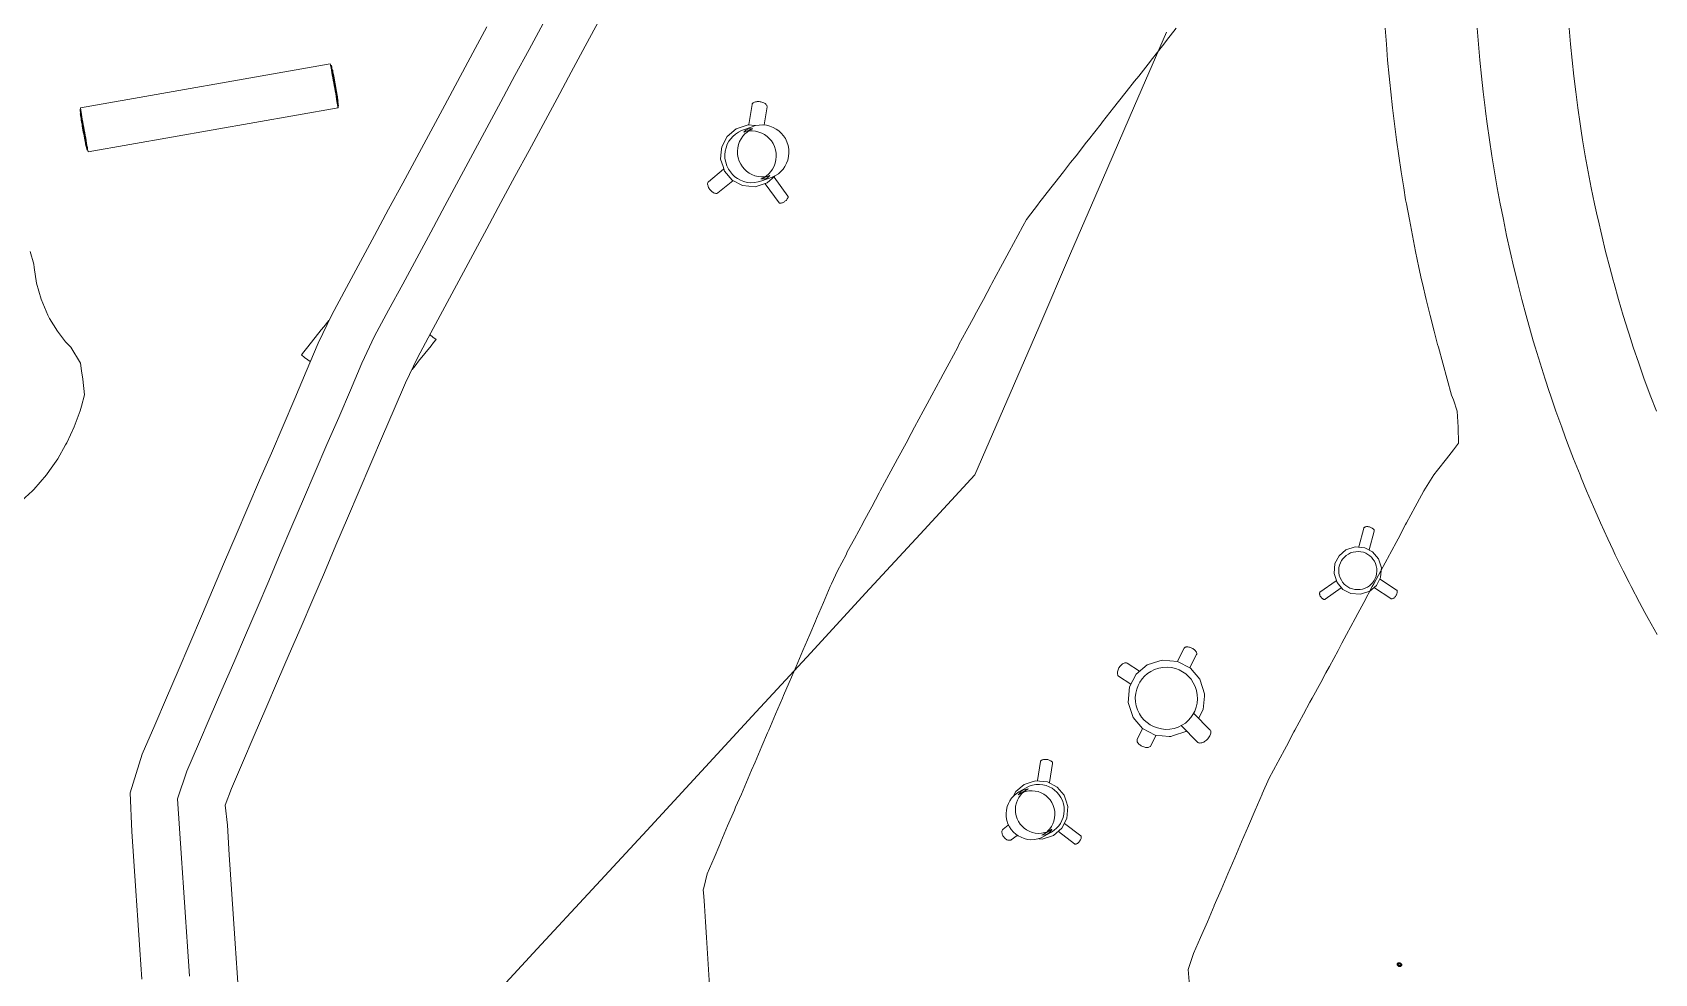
# Model space of a CAD drawing. Header units: millimetres. Extents: x -31757 to 121236, y -27283 to 63658.
# Drawn here: x 55729 to 65897, y 12778 to 18676 of the extents above; entities that cross this region are included whole.
import ezdxf

# ---------------------------------------------------------------- set-up
doc = ezdxf.new("R2010")
doc.units = ezdxf.units.MM
for name, color, linetype, lineweight in [('04_切断（機械室などの塊）', 7, 'Continuous', 35), ('10_見えがかり', 7, 'Continuous', 13), ('30_敷地・外構', 8, 'Continuous', 9)]:
    doc.layers.add(name, color=color, linetype=linetype, lineweight=lineweight)

msp = doc.modelspace()

# ---------------------------------------------------------------- linework, layer by layer
at = {"layer": '04_切断（機械室などの塊）'}
msp.add_lwpolyline([(64295, 12825), (64294, 12826), (64293, 12826), (64293, 12826), (64292, 12827), (64292, 12827), (64291, 12828), (64291, 12828), (64290, 12829), (64289, 12829), (64289, 12830), (64289, 12830), (64288, 12831), (64288, 12832), (64288, 12832), (64287, 12833), (64287, 12834), (64287, 12834), (64287, 12835), (64287, 12836), (64287, 12836), (64287, 12837), (64287, 12838), (64287, 12838), (64287, 12839), (64287, 12839), (64288, 12840), (64288, 12840), (64288, 12840), (64289, 12841), (64289, 12841), (64290, 12842), (64290, 12842), (64291, 12842), (64291, 12843), (64292, 12843), (64292, 12843), (64293, 12843), (64294, 12843), (64295, 12843), (64295, 12844), (64296, 12843), (64297, 12843), (64297, 12843), (64298, 12843), (64299, 12843), (64300, 12843), (64300, 12843), (64301, 12842), (64302, 12842), (64302, 12842), (64303, 12841), (64303, 12841), (64304, 12840), (64305, 12840), (64305, 12839), (64306, 12839), (64306, 12838), (64307, 12838), (64307, 12837), (64307, 12837), (64308, 12836), (64308, 12835), (64308, 12835), (64309, 12834), (64309, 12833), (64309, 12833), (64309, 12832), (64309, 12831), (64309, 12831), (64309, 12830), (64309, 12830), (64308, 12829), (64308, 12829), (64308, 12828), (64308, 12828), (64307, 12827), (64307, 12827), (64307, 12826), (64306, 12826), (64306, 12826), (64305, 12825), (64304, 12825), (64304, 12825), (64303, 12824), (64303, 12824), (64302, 12824), (64301, 12824), (64300, 12824), (64300, 12824), (64299, 12824), (64298, 12824), (64297, 12824), (64297, 12825), (64296, 12825), (64295, 12825), (64295, 12825)], dxfattribs=at)
at = {"layer": '10_見えがかり'}
for points in [[(59370, 18917), (59194, 18590), (59106, 18427), (59018, 18263), (58930, 18100), (58842, 17937), (58754, 17773), (58666, 17610), (58578, 17446), (58490, 17283), (58402, 17120), (58314, 16956), (58226, 16793), (58142, 16636), (58068, 16481), (57997, 16315), (57924, 16145), (57851, 15974), (57778, 15804), (57705, 15633), (57632, 15463), (57559, 15292), (57486, 15122), (57413, 14951), (57339, 14780), (57266, 14610), (57193, 14439), (57120, 14269), (57047, 14098), (56978, 13938), (56937, 13834), (56951, 13708), (56963, 13522), (56988, 13152), (57000, 12967), (57013, 12782), (57025, 12597)], [(56414, 12742), (56402, 12927), (56389, 13112), (56377, 13297), (56365, 13483), (56352, 13668), (56342, 13911), (56418, 14153), (56496, 14335), (56569, 14505), (56642, 14676), (56715, 14846), (56788, 15017), (56934, 15358), (57007, 15528), (57153, 15870), (57227, 16040), (57373, 16381), (57446, 16552), (57521, 16728), (57606, 16907), (57698, 17077), (57874, 17404), (57962, 17568), (58050, 17731), (58138, 17894), (58226, 18058), (58314, 18221), (58490, 18548), (58578, 18711)], [(56033, 18186), (56032, 18194), (56031, 18199), (56030, 18203), (56030, 18204), (57596, 18480), (57596, 18479), (57597, 18475), (57598, 18470), (57599, 18462), (57601, 18452), (57604, 18439), (57606, 18425), (57609, 18409), (57612, 18393), (57615, 18375), (57618, 18358), (57621, 18342), (57624, 18325), (57627, 18308), (57630, 18291), (57633, 18274), (57636, 18259), (57638, 18244), (57640, 18232), (57642, 18221), (57643, 18213), (57644, 18208), (57645, 18205), (57645, 18204), (56079, 17928), (56079, 17929), (56078, 17932), (56077, 17937), (56075, 17945), (56074, 17956), (56071, 17968), (56069, 17982), (56066, 17998), (56063, 18015), (56060, 18032), (56057, 18049), (56054, 18066), (56051, 18082), (56048, 18099), (56045, 18116), (56042, 18133), (56039, 18149), (56037, 18163), (56035, 18176), (56033, 18186)], [(57600, 18469), (57603, 18469), (57603, 18468), (57604, 18466), (57605, 18460), (57606, 18453), (57608, 18444), (57610, 18432), (57612, 18419), (57615, 18405), (57618, 18389), (57620, 18374), (57623, 18358), (57626, 18343), (57629, 18327), (57631, 18312), (57634, 18296), (57637, 18281), (57639, 18266), (57641, 18253), (57643, 18241), (57645, 18232), (57646, 18225), (57647, 18220), (57648, 18217), (57648, 18216), (57645, 18215)], [(57610, 18441), (57611, 18441), (57611, 18440), (57612, 18438), (57612, 18434), (57613, 18428), (57615, 18421), (57616, 18412), (57618, 18402), (57620, 18391), (57622, 18379), (57624, 18367), (57627, 18355), (57629, 18343), (57631, 18331), (57633, 18319), (57635, 18307), (57637, 18295), (57639, 18284), (57641, 18274), (57642, 18265), (57644, 18258), (57644, 18252), (57645, 18248), (57645, 18246), (57646, 18245), (57645, 18245)], [(60220, 18099), (60240, 18225), (60241, 18228), (60242, 18231), (60245, 18233), (60248, 18236), (60252, 18238), (60256, 18240), (60261, 18241), (60267, 18242), (60273, 18243), (60279, 18243), (60285, 18243), (60291, 18242), (60296, 18241), (60302, 18239), (60308, 18237), (60313, 18235), (60318, 18233), (60323, 18230), (60326, 18226), (60329, 18223), (60332, 18220), (60333, 18216), (60334, 18213), (60334, 18210), (60316, 18098)], [(56060, 18003), (56057, 18018), (56055, 18034), (56052, 18049), (56049, 18065), (56046, 18080), (56044, 18096), (56041, 18111), (56038, 18127), (56036, 18141), (56033, 18154), (56031, 18166), (56030, 18175), (56029, 18183), (56028, 18188), (56027, 18191), (56027, 18192), (56030, 18192)], [(56030, 18160), (56029, 18164), (56029, 18166), (56029, 18167), (56029, 18167)], [(56066, 17962), (56065, 17962), (56065, 17962), (56064, 17965), (56063, 17969), (56062, 17975), (56061, 17982), (56059, 17992), (56057, 18002), (56055, 18014), (56053, 18026), (56051, 18039), (56048, 18052), (56046, 18064), (56044, 18077), (56042, 18089), (56040, 18102), (56037, 18114), (56035, 18126), (56034, 18137), (56032, 18146), (56031, 18154), (56030, 18160)], [(56075, 17938), (56072, 17938), (56072, 17939), (56071, 17942), (56070, 17947), (56069, 17954), (56067, 17964), (56065, 17975), (56063, 17988), (56060, 18003)], [(60383, 17775), (60335, 17734), (60260, 17709), (60181, 17716), (60181, 17716), (60116, 17750), (60068, 17806), (60058, 17837), (60043, 17881), (60047, 17927), (60050, 17960), (60084, 18025)], [(60077, 17954), (60084, 17975), (60094, 17994), (60106, 18010), (60120, 18025), (60136, 18039), (60154, 18051), (60174, 18061), (60240, 18085), (60261, 18092), (60284, 18096), (60307, 18097), (60330, 18095), (60352, 18089), (60373, 18081), (60391, 18071), (60408, 18059), (60423, 18045), (60437, 18029), (60449, 18011), (60459, 17990), (60466, 17968), (60470, 17945), (60471, 17922), (60469, 17899), (60464, 17876), (60456, 17856), (60446, 17837), (60434, 17820), (60421, 17805), (60405, 17791), (60387, 17779), (60366, 17770), (60301, 17746), (60279, 17739), (60256, 17735), (60233, 17734), (60210, 17736), (60188, 17742), (60168, 17750), (60149, 17760), (60133, 17772), (60118, 17785), (60104, 17802), (60092, 17820), (60082, 17841), (60075, 17863), (60070, 17886), (60069, 17909), (60071, 17932), (60077, 17954)], [(60084, 18025), (60140, 18073), (60215, 18098), (60260, 18094)], [(60283, 18052), (60262, 18057), (60241, 18060), (60220, 18059), (60219, 18059), (60209, 18052), (60194, 18040), (60182, 18026), (60171, 18010), (60162, 17993), (60155, 17974), (60150, 17954), (60148, 17933), (60149, 17911), (60153, 17890), (60160, 17870), (60169, 17851), (60180, 17834), (60193, 17819), (60206, 17806), (60222, 17795), (60239, 17786), (60258, 17778), (60278, 17773), (60299, 17771), (60320, 17772), (60322, 17772), (60331, 17778), (60346, 17791), (60358, 17805), (60369, 17820), (60378, 17838), (60385, 17857), (60390, 17877), (60392, 17898), (60391, 17920), (60387, 17941), (60381, 17961), (60372, 17980), (60361, 17997), (60348, 18012), (60334, 18025), (60319, 18036), (60301, 18045), (60283, 18052)], [(60201, 18063), (60188, 18052), (60188, 18052), (60245, 18073), (60242, 18073), (60219, 18072), (60213, 18071), (60201, 18063)], [(60119, 17747), (60025, 17670), (60023, 17668), (60020, 17667), (60016, 17667), (60013, 17667), (60008, 17668), (60004, 17669), (59999, 17672), (59994, 17675), (59990, 17678), (59985, 17682), (59981, 17686), (59977, 17690), (59974, 17695), (59971, 17699), (59968, 17704), (59965, 17710), (59964, 17715), (59962, 17720), (59961, 17725), (59961, 17729), (59962, 17733), (59963, 17736), (59965, 17739), (59967, 17741), (60062, 17819)], [(60295, 17758), (60299, 17758), (60322, 17758), (60327, 17759), (60339, 17768), (60352, 17779), (60352, 17779), (60295, 17758)], [(60379, 17769), (60465, 17651), (60466, 17649), (60467, 17647), (60467, 17645), (60466, 17642), (60465, 17639), (60463, 17636), (60461, 17633), (60459, 17630), (60456, 17626), (60453, 17623), (60449, 17620), (60446, 17618), (60443, 17615), (60439, 17613), (60435, 17611), (60431, 17609), (60427, 17608), (60423, 17607), (60420, 17606), (60417, 17606), (60414, 17606), (60412, 17607), (60410, 17608), (60409, 17609), (60322, 17728)], [(57470, 16613), (57455, 16624), (57435, 16640), (57416, 16656), (57431, 16675), (57447, 16695), (57525, 16793), (57540, 16812)], [(57540, 16812), (57556, 16832), (57587, 16870)], [(58222, 16781), (58239, 16767), (58259, 16752), (58243, 16732), (58228, 16712), (58150, 16615), (58134, 16595), (58119, 16576), (58110, 16564)], [(64043, 15452), (64074, 15569), (64075, 15571), (64076, 15573), (64078, 15574), (64081, 15576), (64084, 15577), (64087, 15578), (64091, 15579), (64095, 15579), (64099, 15579), (64103, 15578), (64107, 15578), (64111, 15577), (64115, 15576), (64119, 15574), (64123, 15572), (64127, 15570), (64130, 15568), (64133, 15566), (64136, 15563), (64137, 15560), (64139, 15558), (64140, 15556), (64140, 15553), (64139, 15551), (64108, 15434)], [(63963, 15433), (64020, 15452), (64081, 15446), (64130, 15420), (64167, 15378), (64167, 15378), (64186, 15320), (64182, 15283), (64180, 15260), (64154, 15210), (64112, 15174), (64054, 15155), (63994, 15160), (63944, 15186), (63908, 15229), (63889, 15286), (63894, 15347), (63920, 15396), (63963, 15433)], [(63935, 15366), (63944, 15378), (63953, 15388), (63965, 15398), (63978, 15407), (63992, 15414), (64008, 15419), (64024, 15422), (64040, 15423), (64056, 15421), (64072, 15418), (64087, 15412), (64100, 15405), (64112, 15397), (64122, 15387), (64132, 15376), (64141, 15363), (64148, 15348), (64153, 15333), (64156, 15317), (64157, 15300), (64155, 15284), (64152, 15268), (64146, 15254), (64139, 15241), (64131, 15229), (64121, 15218), (64110, 15208), (64097, 15200), (64083, 15193), (64067, 15187), (64051, 15184), (64034, 15184), (64018, 15185), (64003, 15189), (63988, 15194), (63975, 15201), (63963, 15210), (63952, 15219), (63942, 15231), (63934, 15244), (63927, 15258), (63921, 15274), (63918, 15290), (63918, 15306), (63919, 15322), (63923, 15338), (63928, 15353), (63935, 15366)], [(63797, 15162), (63798, 15164), (63798, 15166), (63799, 15167), (63800, 15168), (63902, 15240)], [(63933, 15196), (63832, 15124), (63830, 15123), (63829, 15123), (63827, 15123), (63825, 15123), (63822, 15124), (63820, 15125), (63817, 15127), (63815, 15129), (63812, 15131), (63810, 15133), (63807, 15136), (63806, 15139), (63804, 15141), (63802, 15144), (63800, 15147), (63799, 15150), (63798, 15153), (63797, 15156), (63797, 15159), (63797, 15162)], [(64177, 15249), (64280, 15181), (64281, 15180), (64283, 15178), (64283, 15176), (64284, 15173), (64284, 15170), (64284, 15167), (64283, 15164), (64282, 15160), (64281, 15156), (64279, 15152), (64277, 15149), (64275, 15145), (64273, 15142), (64271, 15139), (64268, 15136), (64265, 15133), (64262, 15131), (64259, 15129), (64256, 15128), (64253, 15127), (64250, 15126), (64248, 15126), (64246, 15127), (64244, 15128), (64141, 15196)], [(62907, 14736), (62948, 14817)], [(62948, 14817), (62950, 14819), (62952, 14821), (62955, 14823), (62958, 14824), (62962, 14825), (62967, 14825), (62972, 14825), (62977, 14824), (62982, 14823), (62988, 14822), (62993, 14820), (62997, 14817), (63002, 14815), (63007, 14812), (63011, 14809), (63015, 14805), (63019, 14801), (63022, 14797), (63025, 14793), (63026, 14790), (63027, 14786), (63028, 14783), (63027, 14780), (63026, 14777), (62985, 14696)], [(62530, 14659), (62530, 14665), (62531, 14670), (62532, 14676), (62534, 14682), (62537, 14687), (62539, 14693), (62542, 14697), (62546, 14702), (62550, 14707), (62554, 14711), (62558, 14715), (62563, 14719), (62568, 14722), (62573, 14724), (62577, 14726), (62581, 14726), (62585, 14726), (62588, 14725), (62591, 14724), (62668, 14673)], [(62614, 14592), (62538, 14642), (62535, 14644), (62533, 14647), (62532, 14651), (62530, 14655), (62530, 14659)], [(62961, 14297), (62958, 14294), (62881, 14269), (62865, 14263), (62854, 14264), (62767, 14272), (62687, 14314), (62628, 14383), (62597, 14476), (62606, 14574), (62648, 14654), (62717, 14713)], [(62671, 14605), (62685, 14625), (62700, 14642), (62719, 14658), (62740, 14672), (62763, 14684), (62789, 14692), (62815, 14697), (62842, 14698), (62869, 14696), (62894, 14690), (62918, 14681), (62939, 14669), (62959, 14656), (62976, 14640), (62992, 14622), (63006, 14601), (63018, 14577), (63026, 14552), (63031, 14525), (63032, 14499), (63030, 14472), (63024, 14447), (63015, 14423), (63003, 14401), (62990, 14382), (62974, 14364), (62956, 14348), (62934, 14334), (62911, 14323), (62886, 14314), (62859, 14310), (62832, 14308), (62806, 14311), (62781, 14317), (62757, 14326), (62735, 14337), (62716, 14351), (62698, 14366), (62682, 14385), (62668, 14406), (62657, 14430), (62648, 14455), (62644, 14481), (62642, 14508), (62645, 14535), (62651, 14560), (62660, 14584), (62671, 14605)], [(62717, 14713), (62789, 14736), (62810, 14743), (62907, 14734), (62988, 14692), (63047, 14624), (63064, 14571), (63077, 14531), (63076, 14516), (63068, 14433), (63040, 14380)], [(63009, 14408), (63110, 14306), (63113, 14303), (63115, 14299), (63116, 14295), (63116, 14290), (63116, 14285), (63114, 14279), (63112, 14273), (63109, 14267), (63106, 14261), (63102, 14255), (63097, 14250), (63093, 14245), (63088, 14240), (63083, 14236), (63077, 14232), (63071, 14229), (63065, 14226), (63059, 14224), (63053, 14223), (63047, 14222), (63043, 14223), (63038, 14224), (63035, 14226), (63032, 14228), (62931, 14330)], [(62653, 14238), (62653, 14242), (62653, 14245), (62654, 14248), (62687, 14312)], [(62772, 14270), (62739, 14205), (62737, 14202), (62735, 14200), (62732, 14198), (62728, 14196), (62723, 14195), (62718, 14195), (62713, 14195), (62707, 14195), (62701, 14196), (62695, 14198), (62690, 14200), (62684, 14203), (62679, 14205), (62674, 14209), (62670, 14212), (62665, 14216), (62661, 14221), (62658, 14225), (62655, 14230), (62654, 14234), (62653, 14238)], [(62029, 13987), (62048, 14107), (62049, 14109), (62050, 14111), (62052, 14113), (62055, 14115), (62058, 14117), (62062, 14118), (62066, 14119), (62070, 14120), (62075, 14120), (62080, 14120), (62085, 14120), (62089, 14119), (62094, 14119), (62098, 14117), (62103, 14116), (62107, 14114), (62112, 14112), (62115, 14109), (62118, 14107), (62121, 14104), (62123, 14102), (62124, 14099), (62124, 14097), (62124, 14094), (62104, 13975)], [(61839, 13824), (61847, 13844), (61856, 13861), (61867, 13877), (61880, 13891), (61895, 13904), (61912, 13916), (61958, 13942), (61977, 13952), (61998, 13958), (62019, 13962), (62041, 13963), (62063, 13961), (62083, 13956), (62103, 13949), (62121, 13939), (62136, 13928), (62151, 13915), (62164, 13900), (62175, 13882), (62185, 13863), (62192, 13842), (62196, 13821), (62197, 13799), (62195, 13777), (62190, 13756), (62182, 13737), (62173, 13719), (62162, 13703), (62149, 13689), (62134, 13676), (62117, 13665), (62071, 13638), (62052, 13629), (62031, 13622), (62010, 13618), (61988, 13617), (61966, 13619), (61945, 13624), (61926, 13632), (61908, 13641), (61893, 13652), (61878, 13665), (61865, 13681), (61854, 13698), (61844, 13717), (61837, 13738), (61833, 13760), (61832, 13782), (61834, 13803), (61839, 13824)], [(61893, 13918), (61945, 13963), (61995, 13979), (62016, 13986), (62091, 13979), (62152, 13947), (62197, 13895), (62209, 13858), (62220, 13824), (62213, 13750), (62181, 13689), (62129, 13644), (62058, 13621), (62038, 13622)], [(61925, 13918), (61912, 13903), (61909, 13899), (61909, 13899), (61919, 13905), (61964, 13931), (61973, 13936), (61973, 13936), (61952, 13932), (61936, 13927), (61925, 13918)], [(61881, 13895), (61893, 13918)], [(62034, 13918), (62015, 13922), (61995, 13924), (61975, 13923), (61955, 13920), (61942, 13915), (61934, 13908), (61922, 13895), (61912, 13881), (61904, 13865), (61897, 13847), (61892, 13828), (61891, 13808), (61892, 13787), (61895, 13767), (61902, 13748), (61910, 13731), (61921, 13715), (61933, 13701), (61946, 13689), (61960, 13678), (61977, 13670), (61995, 13663), (62014, 13658), (62034, 13656), (62054, 13657), (62074, 13661), (62087, 13665), (62095, 13672), (62106, 13685), (62117, 13700), (62125, 13716), (62132, 13734), (62136, 13753), (62138, 13773), (62137, 13793), (62134, 13813), (62127, 13832), (62119, 13850), (62108, 13866), (62096, 13880), (62083, 13892), (62068, 13902), (62052, 13911), (62034, 13918)], [(61901, 13644), (61865, 13616), (61862, 13614), (61859, 13613), (61856, 13613), (61852, 13613), (61847, 13613), (61843, 13615), (61838, 13617), (61834, 13619), (61829, 13622), (61825, 13626), (61821, 13630), (61818, 13634), (61815, 13638), (61812, 13642), (61810, 13647), (61808, 13652), (61807, 13657), (61806, 13662), (61806, 13667), (61806, 13671), (61807, 13675), (61809, 13678), (61811, 13681), (61813, 13683), (61846, 13709)], [(62056, 13645), (62056, 13645), (62077, 13648), (62093, 13654), (62104, 13663), (62116, 13677), (62120, 13682), (62120, 13682), (62110, 13676), (62065, 13649), (62056, 13645)], [(62199, 13719), (62301, 13641), (62302, 13640), (62303, 13638), (62304, 13636), (62304, 13634), (62304, 13631), (62303, 13627), (62302, 13624), (62301, 13620), (62299, 13617), (62297, 13613), (62295, 13610), (62293, 13607), (62290, 13604), (62288, 13601), (62285, 13598), (62282, 13595), (62279, 13593), (62275, 13591), (62272, 13590), (62270, 13589), (62267, 13589), (62265, 13589), (62263, 13589), (62261, 13590), (62160, 13668)]]:
    msp.add_lwpolyline(points, dxfattribs=at)
at = {"layer": '30_敷地・外構'}
for points in [[(58930, 18732), (58842, 18569), (58754, 18406), (58666, 18242), (58578, 18079), (58490, 17915), (58402, 17752), (58314, 17589), (58226, 17425), (58138, 17262), (58050, 17099), (57962, 16935), (57874, 16772), (57795, 16604), (57722, 16434), (57649, 16263), (57575, 16093), (57502, 15922), (57429, 15751), (57356, 15581), (57283, 15410), (57210, 15240), (57137, 15069), (57064, 14899), (56991, 14728), (56917, 14557), (56844, 14387), (56771, 14216), (56698, 14046), (56639, 13873), (56652, 13688), (56664, 13502), (56676, 13317), (56689, 13132), (56701, 12947), (56713, 12762)], [(58551, 12561), (58894, 12932), (59237, 13304), (59580, 13675), (59923, 14046), (60266, 14418), (60609, 14789), (60952, 15161), (61294, 15532), (61637, 15903), (61837, 16366), (62037, 16828), (62237, 17291), (62437, 17753), (62637, 18216), (62837, 18678)], [(59974, 12703), (59968, 12803), (59961, 12903), (59954, 13003), (59948, 13103), (59941, 13203), (59937, 13262), (59934, 13303), (59937, 13316), (59959, 13403), (60002, 13503), (60037, 13586), (60045, 13603), (60087, 13703), (60130, 13803), (60137, 13820), (60173, 13903), (60216, 14003), (60237, 14053), (60259, 14103), (60302, 14203), (60337, 14286), (60345, 14303), (60387, 14403), (60430, 14503), (60437, 14520), (60473, 14603), (60516, 14703), (60537, 14753), (60559, 14803), (60602, 14903), (60637, 14986), (60645, 15003), (60687, 15103), (60730, 15203), (60737, 15220), (60775, 15303), (60829, 15403), (60837, 15420), (60882, 15503), (60936, 15603), (60937, 15605), (60990, 15703), (61037, 15791), (61044, 15803), (61098, 15903), (61137, 15977), (61152, 16003), (61205, 16103), (61237, 16163), (61259, 16203), (61313, 16303), (61337, 16348), (61367, 16403), (61421, 16503), (61437, 16534), (61475, 16603), (61529, 16703), (61537, 16720), (61582, 16803), (61636, 16903), (61637, 16905), (61690, 17003), (61737, 17091), (61744, 17103), (61798, 17203), (61837, 17277), (61852, 17303), (61906, 17403), (61937, 17463), (61961, 17503), (62035, 17603), (62037, 17607), (62113, 17703), (62137, 17734), (62192, 17803), (62237, 17861), (62271, 17903), (62337, 17988), (62349, 18003), (62428, 18103), (62437, 18116), (62506, 18203), (62537, 18243), (62585, 18303), (62637, 18370), (62664, 18403), (62737, 18497), (62742, 18503), (62821, 18603), (62837, 18625), (62899, 18703)], [(62981, 12703), (62974, 12803), (63008, 12903), (63037, 12970), (63051, 13003), (63094, 13103), (63137, 13203), (63137, 13204), (63180, 13303), (63223, 13403), (63237, 13437), (63266, 13503), (63308, 13603), (63337, 13670), (63351, 13703), (63394, 13803), (63437, 13903), (63437, 13904), (63482, 14003), (63536, 14103), (63537, 14106), (63590, 14203), (63637, 14292), (63643, 14303), (63697, 14403), (63737, 14478), (63751, 14503), (63805, 14603), (63837, 14663), (63859, 14703), (63913, 14803), (63937, 14849), (63967, 14903), (64020, 15003), (64037, 15035), (64074, 15103), (64128, 15203), (64137, 15220), (64182, 15303), (64236, 15403), (64237, 15406), (64290, 15503), (64337, 15592), (64343, 15603), (64397, 15703), (64437, 15777), (64451, 15803), (64514, 15903), (64537, 15932), (64593, 16003), (64637, 16060), (64669, 16103), (64666, 16203), (64659, 16303), (64637, 16374), (64624, 16403), (64598, 16503), (64570, 16603), (64542, 16703), (64537, 16720), (64515, 16803), (64490, 16903), (64466, 17003), (64442, 17103), (64437, 17125), (64420, 17203), (64399, 17303), (64379, 17403), (64360, 17503), (64342, 17603), (64337, 17628), (64325, 17703), (64309, 17803), (64294, 17903), (64280, 18003), (64266, 18103), (64254, 18203), (64243, 18303), (64237, 18362), (64233, 18403), (64224, 18503), (64216, 18603), (64209, 18703)], [(65913, 14903), (65857, 15003), (65837, 15040), (65803, 15103), (65751, 15203), (65737, 15229), (65700, 15303), (65651, 15403), (65637, 15432), (65604, 15503), (65558, 15603), (65537, 15650), (65514, 15703), (65471, 15803), (65437, 15885), (65430, 15903), (65390, 16003), (65352, 16103), (65337, 16142), (65315, 16203), (65279, 16303), (65245, 16403), (65237, 16425), (65212, 16503), (65180, 16603), (65149, 16703), (65137, 16744), (65120, 16803), (65092, 16903), (65066, 17003), (65040, 17103), (65037, 17114), (65016, 17203), (64992, 17303), (64970, 17403), (64950, 17503), (64937, 17565), (64930, 17603), (64911, 17703), (64894, 17803), (64877, 17903), (64862, 18003), (64848, 18103), (64837, 18182), (64835, 18203), (64823, 18303), (64812, 18403), (64802, 18503), (64793, 18603), (64785, 18703)], [(65909, 16303), (65870, 16403), (65837, 16492), (65833, 16503), (65798, 16603), (65764, 16703), (65737, 16786), (65732, 16803), (65701, 16903), (65671, 17003), (65643, 17103), (65637, 17123), (65616, 17203), (65590, 17303), (65566, 17403), (65543, 17503), (65537, 17527), (65521, 17603), (65500, 17703), (65481, 17803), (65463, 17903), (65446, 18003), (65437, 18059), (65430, 18103), (65416, 18203), (65403, 18303), (65391, 18403), (65380, 18503), (65370, 18603), (65361, 18703)], [(55715, 17304), (55737, 17223), (55740, 17204), (55755, 17104), (55783, 17004), (55826, 16904), (55837, 16883), (55886, 16804), (55937, 16738), (55969, 16704), (56030, 16604), (56037, 16556), (56046, 16504)], [(56046, 16504), (56055, 16404), (56037, 16335), (56029, 16304), (55991, 16204), (55944, 16104), (55937, 16091), (55888, 16004), (55837, 15931), (55817, 15904), (55737, 15812), (55729, 15804), (55637, 15719)]]:
    msp.add_lwpolyline(points, dxfattribs=at)

doc.saveas('drawing.dxf')
